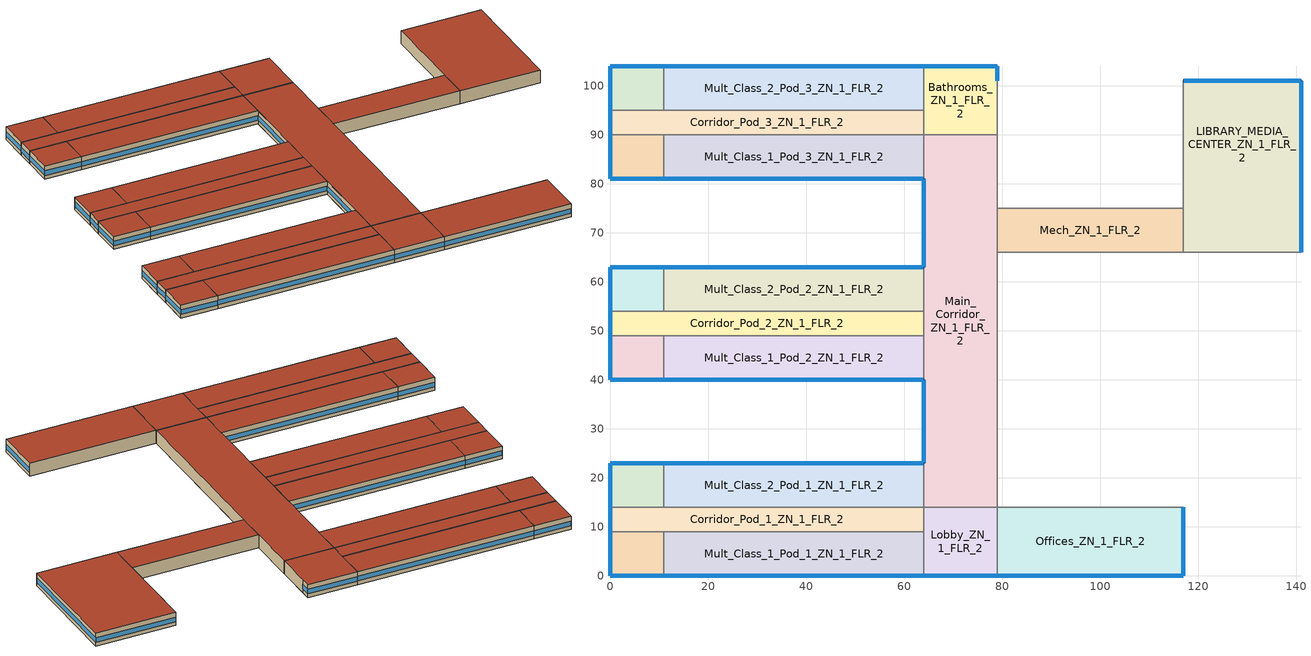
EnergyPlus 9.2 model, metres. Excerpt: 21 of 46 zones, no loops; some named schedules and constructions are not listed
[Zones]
Corner_Class_1_Pod_1_ZN_1_FLR_2
 floor to Corner_Class_1_Pod_1_ZN_1_FLR_1 (int-floor-en-std-replaceme-res-replaceme): 0,9 11,9 11,0 0,0 z4
 wall outside (ext-wall-en-std-replaceme-res-replaceme): 0,9 0,0 11,0 z4:8
 wall to Mult_Class_1_Pod_1_ZN_1_FLR_2 (int-wall-en-std-replaceme-res-replaceme): 11,0 11,9 z4:8
 wall to Corridor_Pod_1_ZN_1_FLR_2 (int-wall-en-std-replaceme-res-replaceme): 11,9 0,9 z4:8
 window (ext-window-en-std-replaceme): 0.05,0 10.95,0 z5.1:6.51; 0,8.95 0,0.05 z5.1:6.52
 roof outside (ext-roof-en-std-replaceme-res-replaceme): 0,0 11,0 11,9 0,9 z8
Mult_Class_1_Pod_1_ZN_1_FLR_2
 floor to Mult_Class_1_Pod_1_ZN_1_FLR_1 (int-floor-en-std-replaceme-res-replaceme): 11,9 64,9 64,0 11,0 z4
 wall outside (ext-wall-en-std-replaceme-res-replaceme): 11,0 64,0 z4:8
 wall to Lobby_ZN_1_FLR_2 (int-wall-en-std-replaceme-res-replaceme): 64,0 64,9 z4:8
 wall to Corridor_Pod_1_ZN_1_FLR_2 (int-wall-en-std-replaceme-res-replaceme): 64,9 11,9 z4:8
 window (ext-window-en-std-replaceme): 11.05,0 63.95,0 z5.1:6.5
 roof outside (ext-roof-en-std-replaceme-res-replaceme): 11,0 64,0 64,9 11,9 z8
Corridor_Pod_1_ZN_1_FLR_2
 floor to Corridor_Pod_1_ZN_1_FLR_1 (int-floor-en-std-replaceme-res-replaceme): 0,14 64,14 64,9 0,9 z4
 wall outside (ext-wall-en-std-replaceme-res-replaceme): 0,14 0,9 z4:8
 wall to Lobby_ZN_1_FLR_2 (int-wall-en-std-replaceme-res-replaceme): 64,9 64,14 z4:8
 wall to Mult_Class_2_Pod_1_ZN_1_FLR_2 (int-wall-en-std-replaceme-res-replaceme): 64,14 11,14 z4:8
 wall to Corner_Class_2_Pod_1_ZN_1_FLR_2 (int-wall-en-std-replaceme-res-replaceme): 11,14 0,14 z4:8
 window (ext-window-en-std-replaceme): 0,13.95 0,9.05 z5.1:6.53
 roof outside (ext-roof-en-std-replaceme-res-replaceme): 0,9 64,9 64,14 0,14 z8
Corner_Class_2_Pod_1_ZN_1_FLR_2
 floor to Corner_Class_2_Pod_1_ZN_1_FLR_1 (int-floor-en-std-replaceme-res-replaceme): 0,23 11,23 11,14 0,14 z4
 wall outside (ext-wall-en-std-replaceme-res-replaceme): 11,23 0,23 0,14 z4:8
 wall to Mult_Class_2_Pod_1_ZN_1_FLR_2 (int-wall-en-std-replaceme-res-replaceme): 11,14 11,23 z4:8
 window (ext-window-en-std-replaceme): 10.95,23 0.05,23 z5.1:6.51; 0,22.95 0,14.05 z5.1:6.52
 roof outside (ext-roof-en-std-replaceme-res-replaceme): 0,14 11,14 11,23 0,23 z8
Mult_Class_2_Pod_1_ZN_1_FLR_2
 floor to Mult_Class_2_Pod_1_ZN_1_FLR_1 (int-floor-en-std-replaceme-res-replaceme): 11,23 64,23 64,14 11,14 z4
 wall outside (ext-wall-en-std-replaceme-res-replaceme): 64,23 11,23 z4:8
 wall to Main_Corridor_ZN_1_FLR_2 (int-wall-en-std-replaceme-res-replaceme): 64,14 64,23 z4:8
 window (ext-window-en-std-replaceme): 63.95,23 11.05,23 z5.1:6.5
 roof outside (ext-roof-en-std-replaceme-res-replaceme): 11,14 64,14 64,23 11,23 z8
Corner_Class_1_Pod_2_ZN_1_FLR_2
 floor to Corner_Class_1_Pod_2_ZN_1_FLR_1 (int-floor-en-std-replaceme-res-replaceme): 0,49 11,49 11,40 0,40 z4
 wall outside (ext-wall-en-std-replaceme-res-replaceme): 0,49 0,40 11,40 z4:8
 wall to Mult_Class_1_Pod_2_ZN_1_FLR_2 (int-wall-en-std-replaceme-res-replaceme): 11,40 11,49 z4:8
 wall to Corridor_Pod_2_ZN_1_FLR_2 (int-wall-en-std-replaceme-res-replaceme): 11,49 0,49 z4:8
 window (ext-window-en-std-replaceme): 0.05,40 10.95,40 z5.1:6.51; 0,48.95 0,40.05 z5.1:6.52
 roof outside (ext-roof-en-std-replaceme-res-replaceme): 0,40 11,40 11,49 0,49 z8
Mult_Class_1_Pod_2_ZN_1_FLR_2
 floor to Mult_Class_1_Pod_2_ZN_1_FLR_1 (int-floor-en-std-replaceme-res-replaceme): 11,49 64,49 64,40 11,40 z4
 wall outside (ext-wall-en-std-replaceme-res-replaceme): 11,40 64,40 z4:8
 wall to Main_Corridor_ZN_1_FLR_2 (int-wall-en-std-replaceme-res-replaceme): 64,40 64,49 z4:8
 wall to Corridor_Pod_2_ZN_1_FLR_2 (int-wall-en-std-replaceme-res-replaceme): 64,49 11,49 z4:8
 window (ext-window-en-std-replaceme): 11.05,40 63.95,40 z5.1:6.5
 roof outside (ext-roof-en-std-replaceme-res-replaceme): 11,40 64,40 64,49 11,49 z8
Corridor_Pod_2_ZN_1_FLR_2
 floor to Corridor_Pod_2_ZN_1_FLR_1 (int-floor-en-std-replaceme-res-replaceme): 0,54 64,54 64,49 0,49 z4
 wall outside (ext-wall-en-std-replaceme-res-replaceme): 0,54 0,49 z4:8
 wall to Main_Corridor_ZN_1_FLR_2 (int-wall-en-std-replaceme-res-replaceme): 64,49 64,54 z4:8
 wall to Mult_Class_2_Pod_2_ZN_1_FLR_2 (int-wall-en-std-replaceme-res-replaceme): 64,54 11,54 z4:8
 wall to Corner_Class_2_Pod_2_ZN_1_FLR_2 (int-wall-en-std-replaceme-res-replaceme): 11,54 0,54 z4:8
 window (ext-window-en-std-replaceme): 0,53.95 0,49.05 z5.1:6.53
 roof outside (ext-roof-en-std-replaceme-res-replaceme): 0,49 64,49 64,54 0,54 z8
Corner_Class_2_Pod_2_ZN_1_FLR_2
 floor to Corner_Class_2_Pod_2_ZN_1_FLR_1 (int-floor-en-std-replaceme-res-replaceme): 0,63 11,63 11,54 0,54 z4
 wall outside (ext-wall-en-std-replaceme-res-replaceme): 11,63 0,63 0,54 z4:8
 wall to Mult_Class_2_Pod_2_ZN_1_FLR_2 (int-wall-en-std-replaceme-res-replaceme): 11,54 11,63 z4:8
 window (ext-window-en-std-replaceme): 10.95,63 0.05,63 z5.1:6.51; 0,62.95 0,54.05 z5.1:6.52
 roof outside (ext-roof-en-std-replaceme-res-replaceme): 0,54 11,54 11,63 0,63 z8
Mult_Class_2_Pod_2_ZN_1_FLR_2
 floor to Mult_Class_2_Pod_2_ZN_1_FLR_1 (int-floor-en-std-replaceme-res-replaceme): 11,63 64,63 64,54 11,54 z4
 wall outside (ext-wall-en-std-replaceme-res-replaceme): 64,63 11,63 z4:8
 wall to Main_Corridor_ZN_1_FLR_2 (int-wall-en-std-replaceme-res-replaceme): 64,54 64,63 z4:8
 window (ext-window-en-std-replaceme): 63.95,63 11.05,63 z5.1:6.5
 roof outside (ext-roof-en-std-replaceme-res-replaceme): 11,54 64,54 64,63 11,63 z8
Corner_Class_1_Pod_3_ZN_1_FLR_2
 floor to Corner_Class_1_Pod_3_ZN_1_FLR_1 (int-floor-en-std-replaceme-res-replaceme): 0,90 11,90 11,81 0,81 z4
 wall outside (ext-wall-en-std-replaceme-res-replaceme): 0,90 0,81 11,81 z4:8
 wall to Mult_Class_1_Pod_3_ZN_1_FLR_2 (int-wall-en-std-replaceme-res-replaceme): 11,81 11,90 z4:8
 wall to Corridor_Pod_3_ZN_1_FLR_2 (int-wall-en-std-replaceme-res-replaceme): 11,90 0,90 z4:8
 window (ext-window-en-std-replaceme): 0.05,81 10.95,81 z5.1:6.51; 0,89.95 0,81.05 z5.1:6.52
 roof outside (ext-roof-en-std-replaceme-res-replaceme): 0,81 11,81 11,90 0,90 z8
Mult_Class_1_Pod_3_ZN_1_FLR_2
 floor to Mult_Class_1_Pod_3_ZN_1_FLR_1 (int-floor-en-std-replaceme-res-replaceme): 11,90 64,90 64,81 11,81 z4
 wall outside (ext-wall-en-std-replaceme-res-replaceme): 11,81 64,81 z4:8
 wall to Main_Corridor_ZN_1_FLR_2 (int-wall-en-std-replaceme-res-replaceme): 64,81 64,90 z4:8
 wall to Corridor_Pod_3_ZN_1_FLR_2 (int-wall-en-std-replaceme-res-replaceme): 64,90 11,90 z4:8
 window (ext-window-en-std-replaceme): 11.05,81 63.95,81 z5.1:6.5
 roof outside (ext-roof-en-std-replaceme-res-replaceme): 11,81 64,81 64,90 11,90 z8
Corridor_Pod_3_ZN_1_FLR_2
 floor to Corridor_Pod_3_ZN_1_FLR_1 (int-floor-en-std-replaceme-res-replaceme): 0,95 64,95 64,90 0,90 z4
 wall outside (ext-wall-en-std-replaceme-res-replaceme): 0,95 0,90 z4:8
 wall to Bathrooms_ZN_1_FLR_2 (int-wall-en-std-replaceme-res-replaceme): 64,90 64,95 z4:8
 wall to Mult_Class_2_Pod_3_ZN_1_FLR_2 (int-wall-en-std-replaceme-res-replaceme): 64,95 11,95 z4:8
 wall to Corner_Class_2_Pod_3_ZN_1_FLR_2 (int-wall-en-std-replaceme-res-replaceme): 11,95 0,95 z4:8
 window (ext-window-en-std-replaceme): 0,94.95 0,90.05 z5.1:6.53
 roof outside (ext-roof-en-std-replaceme-res-replaceme): 0,90 64,90 64,95 0,95 z8
Corner_Class_2_Pod_3_ZN_1_FLR_2
 floor to Corner_Class_2_Pod_3_ZN_1_FLR_1 (int-floor-en-std-replaceme-res-replaceme): 0,104 11,104 11,95 0,95 z4
 wall outside (ext-wall-en-std-replaceme-res-replaceme): 11,104 0,104 0,95 z4:8
 wall to Mult_Class_2_Pod_3_ZN_1_FLR_2 (int-wall-en-std-replaceme-res-replaceme): 11,95 11,104 z4:8
 window (ext-window-en-std-replaceme): 10.95,104 0.05,104 z5.1:6.51; 0,103.95 0,95.05 z5.1:6.52
 roof outside (ext-roof-en-std-replaceme-res-replaceme): 0,95 11,95 11,104 0,104 z8
Mult_Class_2_Pod_3_ZN_1_FLR_2
 floor to Mult_Class_2_Pod_3_ZN_1_FLR_1 (int-floor-en-std-replaceme-res-replaceme): 11,104 64,104 64,95 11,95 z4
 wall outside (ext-wall-en-std-replaceme-res-replaceme): 64,104 11,104 z4:8
 wall to Bathrooms_ZN_1_FLR_2 (int-wall-en-std-replaceme-res-replaceme): 64,95 64,104 z4:8
 window (ext-window-en-std-replaceme): 63.95,104 11.05,104 z5.1:6.5
 roof outside (ext-roof-en-std-replaceme-res-replaceme): 11,95 64,95 64,104 11,104 z8
Main_Corridor_ZN_1_FLR_2
 floor to Main_Corridor_ZN_1_FLR_1 (int-floor-en-std-replaceme-res-replaceme): 64,90 79,90 79,14 64,14 z4
 wall outside (ext-wall-en-std-replaceme-res-replaceme): 64,81 64,63 / 64,40 64,23 z4:8
 wall to Lobby_ZN_1_FLR_2 (int-wall-en-std-replaceme-res-replaceme): 64,14 79,14 z4:8
 wall to Gym_ZN_1_FLR_1 (int-wall-en-std-replaceme-res-replaceme): 79,14 79,66 z4:8
 wall to Mech_ZN_1_FLR_2 (int-wall-en-std-replaceme-res-replaceme): 79,66 79,75 z4:8
 wall to Auditorium_ZN_1_FLR_1 (ext-wall-en-std-replaceme-res-replaceme): 79,75 79,90 z4:8
 wall to Bathrooms_ZN_1_FLR_2 (int-wall-en-std-replaceme-res-replaceme): 79,90 64,90 z4:8
 window (ext-window-en-std-replaceme): 64,80.95 64,63.05 / 64,39.95 64,23.05 z5.1:6.51
 roof outside (ext-roof-en-std-replaceme-res-replaceme): 64,14 79,14 79,90 64,90 z8
Lobby_ZN_1_FLR_2
 floor to Lobby_ZN_1_FLR_1 (int-floor-en-std-replaceme-res-replaceme): 64,14 79,14 79,0 64,0 z4
 wall outside (ext-wall-en-std-replaceme-res-replaceme): 64,0 79,0 z4:8
 wall to Offices_ZN_1_FLR_2 (int-wall-en-std-replaceme-res-replaceme): 79,0 79,14 z4:8
 window (ext-window-en-std-replaceme): 64.05,0 78.95,0 z5.1:6.51
 roof outside (ext-roof-en-std-replaceme-res-replaceme): 64,0 79,0 79,14 64,14 z8
Bathrooms_ZN_1_FLR_2
 floor to Bathrooms_ZN_1_FLR_1 (int-floor-en-std-replaceme-res-replaceme): 64,104 79,104 79,90 64,90 z4
 wall outside (ext-wall-en-std-replaceme-res-replaceme): 79,101 79,104 64,104 z4:8
 wall to Auditorium_ZN_1_FLR_1 (ext-wall-en-std-replaceme-res-replaceme): 79,90 79,101 z4:8
 window (ext-window-en-std-replaceme): 79,101.05 79,103.95 z5.1:6.55; 78.95,104 64.05,104 z5.1:6.51
 roof outside (ext-roof-en-std-replaceme-res-replaceme): 64,90 79,90 79,104 64,104 z8
Offices_ZN_1_FLR_2
 floor to Offices_ZN_1_FLR_1 (int-floor-en-std-replaceme-res-replaceme): 79,14 117,14 117,0 79,0 z4
 wall outside (ext-wall-en-std-replaceme-res-replaceme): 79,0 117,0 117,14 z4:8
 wall to Gym_ZN_1_FLR_1 (int-wall-en-std-replaceme-res-replaceme): 117,14 79,14 z4:8
 window (ext-window-en-std-replaceme): 79.05,0 116.95,0 z5.1:6.5; 117,0.05 117,13.95 z5.1:6.51
 roof outside (ext-roof-en-std-replaceme-res-replaceme): 79,0 117,0 117,14 79,14 z8
LIBRARY_MEDIA_CENTER_ZN_1_FLR_2
 floor to Kitchen_ZN_1_FLR_1 (int-floor-en-std-replaceme-res-replaceme): 117,75 141,75 141,66 117,66 z4
 floor to Cafeteria_ZN_1_FLR_1 (int-floor-en-std-replaceme-res-replaceme): 117,101 141,101 141,75 117,75 z4
 wall outside (ext-wall-en-std-replaceme-res-replaceme): 141,66 141,101 117,101 z4:8
 wall to Aux_Gym_ZN_1_FLR_1 (int-wall-en-std-replaceme-res-replaceme): 117,66 141,66 z4:8
 wall to Mech_ZN_1_FLR_2 (int-wall-en-std-replaceme-res-replaceme): 117,75 117,66 z4:8
 wall to Auditorium_ZN_1_FLR_1 (int-wall-en-std-replaceme-res-replaceme): 117,101 117,75 z4:8
 window (ext-window-en-std-replaceme): 141,66.05 141,100.95 z5.1:6.5; 140.95,101 117.05,101 z5.1:6.51
 roof outside (ext-roof-en-std-replaceme-res-replaceme): 117,66 141,66 141,101 117,101 z8
Mech_ZN_1_FLR_2
 floor to Mech_ZN_1_FLR_1 (int-floor-en-std-replaceme-res-replaceme): 79,75 117,75 117,66 79,66 z4
 wall to Gym_ZN_1_FLR_1 (int-wall-en-std-replaceme-res-replaceme): 79,66 117,66 z4:8
 wall to Auditorium_ZN_1_FLR_1 (int-wall-en-std-replaceme-res-replaceme): 117,75 79,75 z4:8
 roof outside (ext-roof-en-std-replaceme-res-replaceme): 79,66 117,66 117,75 79,75 z8
[Building]
SchoolSecondary-en-standard-RES0: North Axis=0; Terrain=City; Loads Convergence Tolerance Value=0.04; Temperature Convergence Tolerance Value=0.2; Solar Distribution=FullInteriorAndExterior; Maximum Number of Warmup Days=25; Minimum Number of Warmup Days=6
[Site:Location]
New.York-John.F.Kennedy.Intl.AP_NY_USA WMO=744860: Latitude=40.66; Longitude=-73.8; Time Zone=-5; Elevation=7
[SizingPeriod:DesignDay] Day of Month=21; DryBulb Temperature Range Modifier Type=DefaultMultipliers; Humidity Condition Type=Wetbulb; Barometric Pressure=101241; Rain Indicator=No; Snow Indicator=No; Daylight Saving Time Indicator=No
Name | Month | Day Type | Maximum DryBulb Temperature | Daily DryBulb Temperature Range | Wetbulb or DewPoint at Maximum DryBulb | Wind Speed | Wind Direction | Solar Model Indicator | Sky Clearness | ASHRAE Clear Sky Optical Depth for Beam Irradiance taub | ASHRAE Clear Sky Optical Depth for Diffuse Irradiance taud
New.York-John.F.Kennedy.Intl.AP_NY_USA Ann Htg 99.6% Condns DB | 1 | WinterDesignDay | -10.7 | 0 | -10.7 | 7.5 | 320 | ASHRAEClearSky | 0
New.York-John.F.Kennedy.Intl.AP_NY_USA Ann Clg .4% Condns DB=>MWB | 7 | SummerDesignDay | 32.1 | 7.4 | 23.1 | 5.6 | 230 | ASHRAETau |  | 0.541 | 1.8
[Site:GroundTemperature:FCfactorMethod]
January Ground Temperature=14; February Ground Temperature=7.3; March Ground Temperature=3.3; April Ground Temperature=1.2; May Ground Temperature=-0.2; June Ground Temperature=5.6; July Ground Temperature=10.9; August Ground Temperature=16.1; September Ground Temperature=21.7; October Ground Temperature=25; November Ground Temperature=24.8; December Ground Temperature=19.9
[Site:WaterMainsTemperature]
Calculation Method=CORRELATION; Annual Average Outdoor Air Temperature=12.4667; Maximum Difference In Monthly Average Outdoor Air Temperatures=25.2
[Material]
Std Wood 6inch-en-efficient: Roughness=MediumSmooth; Thickness=0.15; Conductivity=0.12; Density=540; Specific Heat=1210; Thermal Absorptance=0.9; Solar Absorptance=0.7; Visible Absorptance=0.7
[Construction]
InteriorFurnishings: Std Wood 6inch-en-efficient
[Zone] Type=1; Multiplier=1; Ceiling Height=4; Floor Area=autocalculate; Part of Total Floor Area=Yes
Name | Volume
Corner_Class_1_Pod_1_ZN_1_FLR_2; Corner_Class_2_Pod_1_ZN_1_FLR_2; Corner_Class_1_Pod_2_ZN_1_FLR_2; Corner_Class_2_Pod_2_ZN_1_FLR_2; Corner_Class_1_Pod_3_ZN_1_FLR_2; Corner_Class_2_Pod_3_ZN_1_FLR_2 | 396
Mult_Class_1_Pod_1_ZN_1_FLR_2; Mult_Class_2_Pod_1_ZN_1_FLR_2; Mult_Class_1_Pod_2_ZN_1_FLR_2; Mult_Class_2_Pod_2_ZN_1_FLR_2; Mult_Class_1_Pod_3_ZN_1_FLR_2; Mult_Class_2_Pod_3_ZN_1_FLR_2 | 1908
Corridor_Pod_1_ZN_1_FLR_2; Corridor_Pod_2_ZN_1_FLR_2; Corridor_Pod_3_ZN_1_FLR_2 | 1280
Main_Corridor_ZN_1_FLR_2 | 4560
Lobby_ZN_1_FLR_2; Bathrooms_ZN_1_FLR_2 | 840
Offices_ZN_1_FLR_2 | 2128
LIBRARY_MEDIA_CENTER_ZN_1_FLR_2 | 3360
Mech_ZN_1_FLR_2 | 1368
[InternalMass] Construction=InteriorFurnishings
Name | Zone or ZoneList | Surface Area
Corner_Class_1_Pod_1_ZN_1_FLR_2_InternalMass_1 | Corner_Class_1_Pod_1_ZN_1_FLR_2 | 198
Mult_Class_1_Pod_1_ZN_1_FLR_2_InternalMass_1 | Mult_Class_1_Pod_1_ZN_1_FLR_2 | 954
Corridor_Pod_1_ZN_1_FLR_2_InternalMass_1 | Corridor_Pod_1_ZN_1_FLR_2 | 640
Corner_Class_2_Pod_1_ZN_1_FLR_2_InternalMass_1 | Corner_Class_2_Pod_1_ZN_1_FLR_2 | 198
Mult_Class_2_Pod_1_ZN_1_FLR_2_InternalMass_1 | Mult_Class_2_Pod_1_ZN_1_FLR_2 | 954
Corner_Class_1_Pod_2_ZN_1_FLR_2_InternalMass_1 | Corner_Class_1_Pod_2_ZN_1_FLR_2 | 198
Mult_Class_1_Pod_2_ZN_1_FLR_2_InternalMass_1 | Mult_Class_1_Pod_2_ZN_1_FLR_2 | 954
Corridor_Pod_2_ZN_1_FLR_2_InternalMass_1 | Corridor_Pod_2_ZN_1_FLR_2 | 640
Corner_Class_2_Pod_2_ZN_1_FLR_2_InternalMass_1 | Corner_Class_2_Pod_2_ZN_1_FLR_2 | 198
Mult_Class_2_Pod_2_ZN_1_FLR_2_InternalMass_1 | Mult_Class_2_Pod_2_ZN_1_FLR_2 | 954
Corner_Class_1_Pod_3_ZN_1_FLR_2_InternalMass_1 | Corner_Class_1_Pod_3_ZN_1_FLR_2 | 198
Mult_Class_1_Pod_3_ZN_1_FLR_2_InternalMass_1 | Mult_Class_1_Pod_3_ZN_1_FLR_2 | 954
Corridor_Pod_3_ZN_1_FLR_2_InternalMass_1 | Corridor_Pod_3_ZN_1_FLR_2 | 640
Corner_Class_2_Pod_3_ZN_1_FLR_2_InternalMass_1 | Corner_Class_2_Pod_3_ZN_1_FLR_2 | 198
Mult_Class_2_Pod_3_ZN_1_FLR_2_InternalMass_1 | Mult_Class_2_Pod_3_ZN_1_FLR_2 | 954
Main_Corridor_ZN_1_FLR_2_InternalMass_1 | Main_Corridor_ZN_1_FLR_2 | 2280
Lobby_ZN_1_FLR_2_InternalMass_1 | Lobby_ZN_1_FLR_2 | 420
Bathrooms_ZN_1_FLR_2_InternalMass_1 | Bathrooms_ZN_1_FLR_2 | 420
Offices_ZN_1_FLR_2_InternalMass_1 | Offices_ZN_1_FLR_2 | 1064
LIBRARY_MEDIA_CENTER_ZN_1_FLR_2_InternalMass_1 | LIBRARY_MEDIA_CENTER_ZN_1_FLR_2 | 1680
Mech_ZN_1_FLR_2_InternalMass_1 | Mech_ZN_1_FLR_2 | 684
[People] Fraction Radiant=0.3; Sensible Heat Fraction=AUTOCALCULATE; Activity Level Schedule=ACTIVITY_SCH; Enable ASHRAE 55 Comfort Warnings=No; Mean Radiant Temperature Calculation Type=ZoneAveraged; Work Efficiency Schedule=WORK_EFF_SCH; Clothing Insulation Calculation Method=ClothingInsulationSchedule; Clothing Insulation Schedule=CLOTHING_SCH; Air Velocity Schedule=AIR_VELO_SCH; Thermal Comfort Model 1 Type=FANGER
Name | Zone or ZoneList | Number of People Schedule | Number of People Calculation Method | Zone Floor Area per Person
Corner_Class_1_Pod_1_ZN_1_FLR_2 | Corner_Class_1_Pod_1_ZN_1_FLR_2 | BLDG_OCC_SCH | Area/Person | 2.654
Mult_Class_1_Pod_1_ZN_1_FLR_2 | Mult_Class_1_Pod_1_ZN_1_FLR_2 | BLDG_OCC_SCH | Area/Person | 2.654
Corridor_Pod_1_ZN_1_FLR_2 | Corridor_Pod_1_ZN_1_FLR_2 | BLDG_OCC_SCH | People
Corner_Class_2_Pod_1_ZN_1_FLR_2 | Corner_Class_2_Pod_1_ZN_1_FLR_2 | BLDG_OCC_SCH | Area/Person | 2.654
Mult_Class_2_Pod_1_ZN_1_FLR_2 | Mult_Class_2_Pod_1_ZN_1_FLR_2 | BLDG_OCC_SCH | Area/Person | 2.654
Corner_Class_1_Pod_2_ZN_1_FLR_2 | Corner_Class_1_Pod_2_ZN_1_FLR_2 | BLDG_OCC_SCH | Area/Person | 2.654
Mult_Class_1_Pod_2_ZN_1_FLR_2 | Mult_Class_1_Pod_2_ZN_1_FLR_2 | BLDG_OCC_SCH | Area/Person | 2.654
Corridor_Pod_2_ZN_1_FLR_2 | Corridor_Pod_2_ZN_1_FLR_2 | BLDG_OCC_SCH | People
Corner_Class_2_Pod_2_ZN_1_FLR_2 | Corner_Class_2_Pod_2_ZN_1_FLR_2 | BLDG_OCC_SCH | Area/Person | 2.654
Mult_Class_2_Pod_2_ZN_1_FLR_2 | Mult_Class_2_Pod_2_ZN_1_FLR_2 | BLDG_OCC_SCH | Area/Person | 2.654
Corner_Class_1_Pod_3_ZN_1_FLR_2 | Corner_Class_1_Pod_3_ZN_1_FLR_2 | BLDG_OCC_SCH | Area/Person | 2.654
Mult_Class_1_Pod_3_ZN_1_FLR_2 | Mult_Class_1_Pod_3_ZN_1_FLR_2 | BLDG_OCC_SCH_Extend | Area/Person | 2.654
Corridor_Pod_3_ZN_1_FLR_2 | Corridor_Pod_3_ZN_1_FLR_2 | BLDG_OCC_SCH | People
Corner_Class_2_Pod_3_ZN_1_FLR_2 | Corner_Class_2_Pod_3_ZN_1_FLR_2 | BLDG_OCC_SCH | Area/Person | 2.654
Mult_Class_2_Pod_3_ZN_1_FLR_2 | Mult_Class_2_Pod_3_ZN_1_FLR_2 | BLDG_OCC_SCH_Extend | Area/Person | 2.654
Bathrooms_ZN_1_FLR_2 | Bathrooms_ZN_1_FLR_2 | BLDG_OCC_SCH | People
Offices_ZN_1_FLR_2 | Offices_ZN_1_FLR_2 | BLDG_OCC_SCH_Offices_w_SB | Area/Person | 18.579
LIBRARY_MEDIA_CENTER_ZN_1_FLR_2 | LIBRARY_MEDIA_CENTER_ZN_1_FLR_2 | BLDG_OCC_SCH | Area/Person | 9.289
Mech_ZN_1_FLR_2 | Mech_ZN_1_FLR_2 | BLDG_OCC_SCH | People
[Lights] Design Level Calculation Method=Watts/Area; Return Air Fraction=0; Fraction Radiant=0.37; Fraction Visible=0.2; Fraction Replaceable=1; EndUse Subcategory=LightsWired; Return Air Fraction Calculated from Plenum Temperature=No
Name | Zone or ZoneList | Schedule | Watts per Zone Floor Area
Corner_Class_1_Pod_1_ZN_1_FLR_2_Lights | Corner_Class_1_Pod_1_ZN_1_FLR_2 | BLDG_LIGHT_CLASSROOM_SCH | 7.64238
Mult_Class_1_Pod_1_ZN_1_FLR_2_Lights | Mult_Class_1_Pod_1_ZN_1_FLR_2 | BLDG_LIGHT_CLASSROOM_SCH | 7.64238
Corridor_Pod_1_ZN_1_FLR_2_Lights | Corridor_Pod_1_ZN_1_FLR_2 | BLDG_LIGHT_CORRIDOR_SCH | 4.4132
Corner_Class_2_Pod_1_ZN_1_FLR_2_Lights | Corner_Class_2_Pod_1_ZN_1_FLR_2 | BLDG_LIGHT_CLASSROOM_SCH | 7.64238
Mult_Class_2_Pod_1_ZN_1_FLR_2_Lights | Mult_Class_2_Pod_1_ZN_1_FLR_2 | BLDG_LIGHT_CLASSROOM_SCH | 7.64238
Corner_Class_1_Pod_2_ZN_1_FLR_2_Lights | Corner_Class_1_Pod_2_ZN_1_FLR_2 | BLDG_LIGHT_CLASSROOM_SCH | 7.64238
Mult_Class_1_Pod_2_ZN_1_FLR_2_Lights | Mult_Class_1_Pod_2_ZN_1_FLR_2 | BLDG_LIGHT_CLASSROOM_SCH | 7.64238
Corridor_Pod_2_ZN_1_FLR_2_Lights | Corridor_Pod_2_ZN_1_FLR_2 | BLDG_LIGHT_CORRIDOR_SCH | 4.4132
Corner_Class_2_Pod_2_ZN_1_FLR_2_Lights | Corner_Class_2_Pod_2_ZN_1_FLR_2 | BLDG_LIGHT_CLASSROOM_SCH | 7.64238
Mult_Class_2_Pod_2_ZN_1_FLR_2_Lights | Mult_Class_2_Pod_2_ZN_1_FLR_2 | BLDG_LIGHT_CLASSROOM_SCH | 7.64238
Corner_Class_1_Pod_3_ZN_1_FLR_2_Lights | Corner_Class_1_Pod_3_ZN_1_FLR_2 | BLDG_LIGHT_CLASSROOM_SCH | 7.64238
Mult_Class_1_Pod_3_ZN_1_FLR_2_Lights | Mult_Class_1_Pod_3_ZN_1_FLR_2 | BLDG_LIGHT_CLASSROOM_SCH | 7.64238
Corridor_Pod_3_ZN_1_FLR_2_Lights | Corridor_Pod_3_ZN_1_FLR_2 | BLDG_LIGHT_CORRIDOR_SCH | 4.4132
Corner_Class_2_Pod_3_ZN_1_FLR_2_Lights | Corner_Class_2_Pod_3_ZN_1_FLR_2 | BLDG_LIGHT_CLASSROOM_SCH | 7.64238
Mult_Class_2_Pod_3_ZN_1_FLR_2_Lights | Mult_Class_2_Pod_3_ZN_1_FLR_2 | BLDG_LIGHT_CLASSROOM_SCH | 7.64238
Main_Corridor_ZN_1_FLR_2_Lights | Main_Corridor_ZN_1_FLR_2 | BLDG_LIGHT_CORRIDOR_SCH | 4.4132
Lobby_ZN_1_FLR_2_Lights | Lobby_ZN_1_FLR_2 | BLDG_LIGHT_LOBBYFLR1_SCH | 9.04168
Bathrooms_ZN_1_FLR_2_Lights | Bathrooms_ZN_1_FLR_2 | BLDG_LIGHT_BATH_SCH | 6.78126
Offices_ZN_1_FLR_2_Lights | Offices_ZN_1_FLR_2 | BLDG_LIGHT_OFFICE_SCH | 7.96529
LIBRARY_MEDIA_CENTER_ZN_1_FLR_2_Lights | LIBRARY_MEDIA_CENTER_ZN_1_FLR_2 | BLDG_LIGHT_LIBRARY_SCH | 8.93405
Mech_ZN_1_FLR_2_Lights | Mech_ZN_1_FLR_2 | BLDG_LIGHT_MECHANIC_SCH | 10.2257
[ElectricEquipment] Schedule=BLDG_EQUIP_SCH; Design Level Calculation Method=EquipmentLevel; Fraction Latent=0; Fraction Radiant=0.5; Fraction Lost=0; EndUse Subcategory=MiscPlug
Name | Zone or ZoneList | Design Level
Corner_Class_1_Pod_1_ZN_1_FLR_2_PlugMisc_Equip | Corner_Class_1_Pod_1_ZN_1_FLR_2 | 990
Mult_Class_1_Pod_1_ZN_1_FLR_2_PlugMisc_Equip | Mult_Class_1_Pod_1_ZN_1_FLR_2 | 4770
Corridor_Pod_1_ZN_1_FLR_2_PlugMisc_Equip | Corridor_Pod_1_ZN_1_FLR_2 | 1280
Corner_Class_2_Pod_1_ZN_1_FLR_2_PlugMisc_Equip | Corner_Class_2_Pod_1_ZN_1_FLR_2 | 990
Mult_Class_2_Pod_1_ZN_1_FLR_2_PlugMisc_Equip | Mult_Class_2_Pod_1_ZN_1_FLR_2 | 4770
Corner_Class_1_Pod_2_ZN_1_FLR_2_PlugMisc_Equip | Corner_Class_1_Pod_2_ZN_1_FLR_2 | 990
Mult_Class_1_Pod_2_ZN_1_FLR_2_PlugMisc_Equip | Mult_Class_1_Pod_2_ZN_1_FLR_2 | 4770
Corridor_Pod_2_ZN_1_FLR_2_PlugMisc_Equip | Corridor_Pod_2_ZN_1_FLR_2 | 1280
Corner_Class_2_Pod_2_ZN_1_FLR_2_PlugMisc_Equip | Corner_Class_2_Pod_2_ZN_1_FLR_2 | 990
Mult_Class_2_Pod_2_ZN_1_FLR_2_PlugMisc_Equip | Mult_Class_2_Pod_2_ZN_1_FLR_2 | 4770
Corner_Class_1_Pod_3_ZN_1_FLR_2_PlugMisc_Equip | Corner_Class_1_Pod_3_ZN_1_FLR_2 | 990
Mult_Class_1_Pod_3_ZN_1_FLR_2_PlugMisc_Equip | Mult_Class_1_Pod_3_ZN_1_FLR_2 | 9540
Corridor_Pod_3_ZN_1_FLR_2_PlugMisc_Equip | Corridor_Pod_3_ZN_1_FLR_2 | 1280
Corner_Class_2_Pod_3_ZN_1_FLR_2_PlugMisc_Equip | Corner_Class_2_Pod_3_ZN_1_FLR_2 | 990
Mult_Class_2_Pod_3_ZN_1_FLR_2_PlugMisc_Equip | Mult_Class_2_Pod_3_ZN_1_FLR_2 | 9540
Main_Corridor_ZN_1_FLR_2_PlugMisc_Equip | Main_Corridor_ZN_1_FLR_2 | 4560
Lobby_ZN_1_FLR_2_PlugMisc_Equip | Lobby_ZN_1_FLR_2 | 840
Bathrooms_ZN_1_FLR_2_PlugMisc_Equip | Bathrooms_ZN_1_FLR_2 | 840
Offices_ZN_1_FLR_2_PlugMisc_Equip | Offices_ZN_1_FLR_2 | 5745.6
LIBRARY_MEDIA_CENTER_ZN_1_FLR_2_PlugMisc_Equip | LIBRARY_MEDIA_CENTER_ZN_1_FLR_2 | 8400
Mech_ZN_1_FLR_2_PlugMisc_Equip | Mech_ZN_1_FLR_2 | 1368
[Daylighting:Controls] Daylighting Method=SplitFlux; Lighting Control Type=Continuousoff; Minimum Input Power Fraction for Continuous or ContinuousOff Dimming Control=0.2; Minimum Light Output Fraction for Continuous or ContinuousOff Dimming Control=0.2; Number of Stepped Control Steps=3; Probability Lighting will be Reset When Needed in Manual Stepped Control=1; Maximum Allowable Discomfort Glare Index=22
Name | Zone | Glare Calculation Daylighting Reference Point | Glare Calculation Azimuth Angle of View Direction Clockwise from Zone yAxis | Daylighting Reference Point 1 | Fraction of Zone Controlled by Reference Point 1 | Illuminance Setpoint at Reference Point 1 | Daylighting Reference Point 2 | Fraction of Zone Controlled by Reference Point 2 | Illuminance Setpoint at Reference Point 2
Corner_Class_1_Pod_1_ZN_1_FLR_2_DaylCtrl | Corner_Class_1_Pod_1_ZN_1_FLR_2 | Corner_Class_1_Pod_1_ZN_1_FLR_2_DaylRefPt1 | 180 | Corner_Class_1_Pod_1_ZN_1_FLR_2_DaylRefPt1 | 0.56 | 377 | Corner_Class_1_Pod_1_ZN_1_FLR_2_DaylRefPt2 | 0.2 | 377
Mult_Class_1_Pod_1_ZN_1_FLR_2_DaylCtrl | Mult_Class_1_Pod_1_ZN_1_FLR_2 | Mult_Class_1_Pod_1_ZN_1_FLR_2_DaylRefPt1 | 180 | Mult_Class_1_Pod_1_ZN_1_FLR_2_DaylRefPt1 | 0.28 | 377 | Mult_Class_1_Pod_1_ZN_1_FLR_2_DaylRefPt2 | 0.28 | 377
Corner_Class_2_Pod_1_ZN_1_FLR_2_DaylCtrl | Corner_Class_2_Pod_1_ZN_1_FLR_2 | Corner_Class_2_Pod_1_ZN_1_FLR_2_DaylRefPt1 | 270 | Corner_Class_2_Pod_1_ZN_1_FLR_2_DaylRefPt1 | 0.56 | 377 | Corner_Class_2_Pod_1_ZN_1_FLR_2_DaylRefPt2 | 0.2 | 377
Mult_Class_2_Pod_1_ZN_1_FLR_2_DaylCtrl | Mult_Class_2_Pod_1_ZN_1_FLR_2 | Mult_Class_2_Pod_1_ZN_1_FLR_2_DaylRefPt1 | 0 | Mult_Class_2_Pod_1_ZN_1_FLR_2_DaylRefPt1 | 0.28 | 377 | Mult_Class_2_Pod_1_ZN_1_FLR_2_DaylRefPt2 | 0.28 | 377
Corner_Class_1_Pod_2_ZN_1_FLR_2_DaylCtrl | Corner_Class_1_Pod_2_ZN_1_FLR_2 | Corner_Class_1_Pod_2_ZN_1_FLR_2_DaylRefPt1 | 180 | Corner_Class_1_Pod_2_ZN_1_FLR_2_DaylRefPt1 | 0.56 | 377 | Corner_Class_1_Pod_2_ZN_1_FLR_2_DaylRefPt2 | 0.2 | 377
Mult_Class_1_Pod_2_ZN_1_FLR_2_DaylCtrl | Mult_Class_1_Pod_2_ZN_1_FLR_2 | Mult_Class_1_Pod_2_ZN_1_FLR_2_DaylRefPt1 | 180 | Mult_Class_1_Pod_2_ZN_1_FLR_2_DaylRefPt1 | 0.28 | 377 | Mult_Class_1_Pod_2_ZN_1_FLR_2_DaylRefPt2 | 0.28 | 377
Corner_Class_2_Pod_2_ZN_1_FLR_2_DaylCtrl | Corner_Class_2_Pod_2_ZN_1_FLR_2 | Corner_Class_2_Pod_2_ZN_1_FLR_2_DaylRefPt1 | 270 | Corner_Class_2_Pod_2_ZN_1_FLR_2_DaylRefPt1 | 0.56 | 377 | Corner_Class_2_Pod_2_ZN_1_FLR_2_DaylRefPt2 | 0.2 | 377
Mult_Class_2_Pod_2_ZN_1_FLR_2_DaylCtrl | Mult_Class_2_Pod_2_ZN_1_FLR_2 | Mult_Class_2_Pod_2_ZN_1_FLR_2_DaylRefPt1 | 0 | Mult_Class_2_Pod_2_ZN_1_FLR_2_DaylRefPt1 | 0.28 | 377 | Mult_Class_2_Pod_2_ZN_1_FLR_2_DaylRefPt2 | 0.28 | 377
Corner_Class_1_Pod_3_ZN_1_FLR_2_DaylCtrl | Corner_Class_1_Pod_3_ZN_1_FLR_2 | Corner_Class_1_Pod_3_ZN_1_FLR_2_DaylRefPt1 | 180 | Corner_Class_1_Pod_3_ZN_1_FLR_2_DaylRefPt1 | 0.56 | 377 | Corner_Class_1_Pod_3_ZN_1_FLR_2_DaylRefPt2 | 0.2 | 377
Mult_Class_1_Pod_3_ZN_1_FLR_2_DaylCtrl | Mult_Class_1_Pod_3_ZN_1_FLR_2 | Mult_Class_1_Pod_3_ZN_1_FLR_2_DaylRefPt1 | 180 | Mult_Class_1_Pod_3_ZN_1_FLR_2_DaylRefPt1 | 0.28 | 377 | Mult_Class_1_Pod_3_ZN_1_FLR_2_DaylRefPt2 | 0.28 | 377
Corner_Class_2_Pod_3_ZN_1_FLR_2_DaylCtrl | Corner_Class_2_Pod_3_ZN_1_FLR_2 | Corner_Class_2_Pod_3_ZN_1_FLR_2_DaylRefPt1 | 270 | Corner_Class_2_Pod_3_ZN_1_FLR_2_DaylRefPt1 | 0.56 | 377 | Corner_Class_2_Pod_3_ZN_1_FLR_2_DaylRefPt2 | 0.2 | 377
Mult_Class_2_Pod_3_ZN_1_FLR_2_DaylCtrl | Mult_Class_2_Pod_3_ZN_1_FLR_2 | Mult_Class_2_Pod_3_ZN_1_FLR_2_DaylRefPt1 | 0 | Mult_Class_2_Pod_3_ZN_1_FLR_2_DaylRefPt1 | 0.28 | 377 | Mult_Class_2_Pod_3_ZN_1_FLR_2_DaylRefPt2 | 0.28 | 377
Lobby_ZN_1_FLR_2_DaylCtrl | Lobby_ZN_1_FLR_2 | Lobby_ZN_1_FLR_2_DaylRefPt1 | 180 | Lobby_ZN_1_FLR_2_DaylRefPt1 | 0.18 | 269 | Lobby_ZN_1_FLR_2_DaylRefPt2 | 0.18 | 269
Offices_ZN_1_FLR_2_DaylCtrl | Offices_ZN_1_FLR_2 | Offices_ZN_1_FLR_2_DaylRefPt1 | 180 | Offices_ZN_1_FLR_2_DaylRefPt1 | 0.36 | 323 | Offices_ZN_1_FLR_2_DaylRefPt2 | 0.08 | 323
LIBRARY_MEDIA_CENTER_ZN_1_FLR_2_DaylCtrl | LIBRARY_MEDIA_CENTER_ZN_1_FLR_2 | LIBRARY_MEDIA_CENTER_ZN_1_FLR_2_DaylRefPt1 | 0 | LIBRARY_MEDIA_CENTER_ZN_1_FLR_2_DaylRefPt1 | 0.21 | 538 | LIBRARY_MEDIA_CENTER_ZN_1_FLR_2_DaylRefPt2 | 0.11 | 538
[ZoneInfiltration:DesignFlowRate] Schedule=INFIL_SCH_PNNL; Design Flow Rate Calculation Method=Flow/ExteriorArea; Constant Term Coefficient=0; Temperature Term Coefficient=0; Velocity Term Coefficient=0.224; Velocity Squared Term Coefficient=0
Name | Zone or ZoneList | Flow per Exterior Surface Area
Corner_Class_1_Pod_1_ZN_1_FLR_2_Infiltration | Corner_Class_1_Pod_1_ZN_1_FLR_2 | 0.000254325
Mult_Class_1_Pod_1_ZN_1_FLR_2_Infiltration | Mult_Class_1_Pod_1_ZN_1_FLR_2 | 0.00017524
Corridor_Pod_1_ZN_1_FLR_2_Infiltration | Corridor_Pod_1_ZN_1_FLR_2 | 3.35686e-05
Corner_Class_2_Pod_1_ZN_1_FLR_2_Infiltration | Corner_Class_2_Pod_1_ZN_1_FLR_2 | 0.000254325
Mult_Class_2_Pod_1_ZN_1_FLR_2_Infiltration | Mult_Class_2_Pod_1_ZN_1_FLR_2 | 0.00017524
Corner_Class_1_Pod_2_ZN_1_FLR_2_Infiltration | Corner_Class_1_Pod_2_ZN_1_FLR_2 | 0.000254325
Mult_Class_1_Pod_2_ZN_1_FLR_2_Infiltration | Mult_Class_1_Pod_2_ZN_1_FLR_2 | 0.00017524
Corridor_Pod_2_ZN_1_FLR_2_Infiltration | Corridor_Pod_2_ZN_1_FLR_2 | 3.35686e-05
Corner_Class_2_Pod_2_ZN_1_FLR_2_Infiltration | Corner_Class_2_Pod_2_ZN_1_FLR_2 | 0.000254325
Mult_Class_2_Pod_2_ZN_1_FLR_2_Infiltration | Mult_Class_2_Pod_2_ZN_1_FLR_2 | 0.00017524
Corner_Class_1_Pod_3_ZN_1_FLR_2_Infiltration | Corner_Class_1_Pod_3_ZN_1_FLR_2 | 0.000254325
Mult_Class_1_Pod_3_ZN_1_FLR_2_Infiltration | Mult_Class_1_Pod_3_ZN_1_FLR_2 | 0.00017524
Corridor_Pod_3_ZN_1_FLR_2_Infiltration | Corridor_Pod_3_ZN_1_FLR_2 | 3.35686e-05
Corner_Class_2_Pod_3_ZN_1_FLR_2_Infiltration | Corner_Class_2_Pod_3_ZN_1_FLR_2 | 0.000254325
Mult_Class_2_Pod_3_ZN_1_FLR_2_Infiltration | Mult_Class_2_Pod_3_ZN_1_FLR_2 | 0.00017524
Main_Corridor_ZN_1_FLR_2_Infiltration | Main_Corridor_ZN_1_FLR_2 | 8.4775e-05
Lobby_ZN_1_FLR_2_Infiltration | Lobby_ZN_1_FLR_2 | 0.000126309
Bathrooms_ZN_1_FLR_2_Infiltration | Bathrooms_ZN_1_FLR_2 | 0.00020255
Offices_ZN_1_FLR_2_Infiltration | Offices_ZN_1_FLR_2 | 0.000159878
LIBRARY_MEDIA_CENTER_ZN_1_FLR_2_Infiltration | LIBRARY_MEDIA_CENTER_ZN_1_FLR_2 | 0.000124602
Mech_ZN_1_FLR_2_Infiltration | Mech_ZN_1_FLR_2 | 0
[Exterior:Lights] Control Option=AstronomicalClock; EndUse Subcategory=General
Name | Schedule | Design Level
Exterior_Lights_a | Exterior_lighting_schedule_a | 441.8
Exterior_Lights_b | Exterior_lighting_schedule_b_2016 | 2994.5
Exterior_Lights_c | Exterior_lighting_schedule_c_2016 | 2973.7
[HVACTemplate:Zone:IdealLoadsAirSystem] System Availability Schedule=ALWAYS_ON; Maximum Heating Supply Air Temperature=40; Minimum Cooling Supply Air Temperature=12.8; Maximum Heating Supply Air Humidity Ratio=0.008; Minimum Cooling Supply Air Humidity Ratio=0.0085; Heating Limit=LimitFlowRateAndCapacity; Maximum Heating Air Flow Rate=autosize; Maximum Sensible Heating Capacity=autosize; Cooling Limit=LimitFlowRateAndCapacity; Maximum Cooling Air Flow Rate=autosize; Maximum Total Cooling Capacity=autosize; Heating Availability Schedule=ALWAYS_ON; Cooling Availability Schedule=ALWAYS_ON; Dehumidification Control Type=None; Cooling Sensible Heat Ratio=0.7; Humidification Control Type=None; Humidification Setpoint=65; Outdoor Air Flow Rate per Person=0.00944; Outdoor Air Flow Rate per Zone=0; Demand Controlled Ventilation Type=None; Outdoor Air Economizer Type=DifferentialEnthalpy; Heat Recovery Type=None; Sensible Heat Recovery Effectiveness=0.7; Latent Heat Recovery Effectiveness=0.65
Name | Template Thermostat | Outdoor Air Method | Outdoor Air Flow Rate per Zone Floor Area
Corner_Class_1_Pod_1_ZN_1_FLR_2 | dual_thermostat_Corner_Class_1_Pod_1_ZN_1_FLR_2 | Flow/Area | 0.00238745
Mult_Class_1_Pod_1_ZN_1_FLR_2 | dual_thermostat_Mult_Class_1_Pod_1_ZN_1_FLR_2 | Flow/Area | 0.00238745
Corridor_Pod_1_ZN_1_FLR_2 | dual_thermostat_Corridor_Pod_1_ZN_1_FLR_2 | Flow/Area | 0.000304781
Corner_Class_2_Pod_1_ZN_1_FLR_2 | dual_thermostat_Corner_Class_2_Pod_1_ZN_1_FLR_2 | Flow/Area | 0.00238745
Mult_Class_2_Pod_1_ZN_1_FLR_2 | dual_thermostat_Mult_Class_2_Pod_1_ZN_1_FLR_2 | Flow/Area | 0.00238745
Corner_Class_1_Pod_2_ZN_1_FLR_2 | dual_thermostat_Corner_Class_1_Pod_2_ZN_1_FLR_2 | Flow/Area | 0.00238745
Mult_Class_1_Pod_2_ZN_1_FLR_2 | dual_thermostat_Mult_Class_1_Pod_2_ZN_1_FLR_2 | Flow/Area | 0.00238745
Corridor_Pod_2_ZN_1_FLR_2 | dual_thermostat_Corridor_Pod_2_ZN_1_FLR_2 | Flow/Area | 0.000304781
Corner_Class_2_Pod_2_ZN_1_FLR_2 | dual_thermostat_Corner_Class_2_Pod_2_ZN_1_FLR_2 | Flow/Area | 0.00238745
Mult_Class_2_Pod_2_ZN_1_FLR_2 | dual_thermostat_Mult_Class_2_Pod_2_ZN_1_FLR_2 | Flow/Area | 0.00238745
Corner_Class_1_Pod_3_ZN_1_FLR_2 | dual_thermostat_Corner_Class_1_Pod_3_ZN_1_FLR_2 | Flow/Area | 0.00238745
Mult_Class_1_Pod_3_ZN_1_FLR_2 | dual_thermostat_Mult_Class_1_Pod_3_ZN_1_FLR_2 | Flow/Area | 0.00238745
Corridor_Pod_3_ZN_1_FLR_2 | dual_thermostat_Corridor_Pod_3_ZN_1_FLR_2 | Flow/Area | 0.000304781
Corner_Class_2_Pod_3_ZN_1_FLR_2 | dual_thermostat_Corner_Class_2_Pod_3_ZN_1_FLR_2 | Flow/Area | 0.00238745
Mult_Class_2_Pod_3_ZN_1_FLR_2 | dual_thermostat_Mult_Class_2_Pod_3_ZN_1_FLR_2 | Flow/Area | 0.00238745
Main_Corridor_ZN_1_FLR_2 | dual_thermostat_Main_Corridor_ZN_1_FLR_2 | Flow/Area | 0.000304781
Lobby_ZN_1_FLR_2 | dual_thermostat_Lobby_ZN_1_FLR_2 | Flow/Area | 0.000304781
Bathrooms_ZN_1_FLR_2 | dual_thermostat_Bathrooms_ZN_1_FLR_2 | Flow/area | 0
Offices_ZN_1_FLR_2 | dual_thermostat_Offices_ZN_1_FLR_2 | Flow/Area | 0.000431773
LIBRARY_MEDIA_CENTER_ZN_1_FLR_2 | dual_thermostat_LIBRARY_MEDIA_CENTER_ZN_1_FLR_2 | Flow/Area | 0.000863546
Mech_ZN_1_FLR_2 | dual_thermostat_Mech_ZN_1_FLR_2 | Flow/Area | 0
[EnergyManagementSystem:Sensor]
Name | OutputVariable or OutputMeter Index Key | OutputVariable or OutputMeter
cCL1_Pod_1_ZN_1_FLR_2_LSr | Corner_Class_1_Pod_1_ZN_1_FLR_2 | Zone Lights Electric Power
cCL1_Pod_1_ZN_1_FLR_2_OSr; cPOD1_ZN_1_FLR_2_OSr; cPOD2_ZN_1_FLR_2_OSr; cPOD3_ZN_1_FLR_2_OSr; Main_Corridor_ZN_1_FLR_2_OSr; Lobby_ZN_1_FLR_2_OSr; Mech_ZN_1_FLR_2_OSr; BATHROOMS_ZN_1_FLR_2_OSr | Corner_Class_1_Pod_1_ZN_1_FLR_2 | People Occupant Count
mCl1_Pod_1_ZN_1_FLR_2_LSr | Mult_Class_1_Pod_1_ZN_1_FLR_2 | Zone Lights Electric Power
mCl1_Pod_1_ZN_1_FLR_2_OSr | Mult_Class_1_Pod_1_ZN_1_FLR_2 | People Occupant Count
cPOD1_ZN_1_FLR_2_LSr | Corridor_Pod_1_ZN_1_FLR_2 | Zone Lights Electric Power
cCL2_Pod_1_ZN_1_FLR_2_LSr | Corner_Class_2_Pod_1_ZN_1_FLR_2 | Zone Lights Electric Power
cCL2_Pod_1_ZN_1_FLR_2_OSr | Corner_Class_2_Pod_1_ZN_1_FLR_2 | People Occupant Count
mCl2_Pod_1_ZN_1_FLR_2_LSr | Mult_Class_2_Pod_1_ZN_1_FLR_2 | Zone Lights Electric Power
mCl2_Pod_1_ZN_1_FLR_2_OSr | Mult_Class_2_Pod_1_ZN_1_FLR_2 | People Occupant Count
cCL1_Pod_2_ZN_1_FLR_2_LSr | Corner_Class_1_Pod_2_ZN_1_FLR_2 | Zone Lights Electric Power
cCL1_Pod_2_ZN_1_FLR_2_OSr | Corner_Class_1_Pod_2_ZN_1_FLR_2 | People Occupant Count
mCl1_Pod_2_ZN_1_FLR_2_LSr | Mult_Class_1_Pod_2_ZN_1_FLR_2 | Zone Lights Electric Power
mCl1_Pod_2_ZN_1_FLR_2_OSr | Mult_Class_1_Pod_2_ZN_1_FLR_2 | People Occupant Count
cPOD2_ZN_1_FLR_2_LSr | Corridor_Pod_2_ZN_1_FLR_2 | Zone Lights Electric Power
cCL2_Pod_2_ZN_1_FLR_2_LSr | Corner_Class_2_Pod_2_ZN_1_FLR_2 | Zone Lights Electric Power
cCL2_Pod_2_ZN_1_FLR_2_OSr | Corner_Class_2_Pod_2_ZN_1_FLR_2 | People Occupant Count
mCl2_Pod_2_ZN_1_FLR_2_LSr | Mult_Class_2_Pod_2_ZN_1_FLR_2 | Zone Lights Electric Power
mCl2_Pod_2_ZN_1_FLR_2_OSr | Mult_Class_2_Pod_2_ZN_1_FLR_2 | People Occupant Count
cCL1_Pod_3_ZN_1_FLR_2_LSr | Corner_Class_1_Pod_3_ZN_1_FLR_2 | Zone Lights Electric Power
cCL1_Pod_3_ZN_1_FLR_2_OSr | Corner_Class_1_Pod_3_ZN_1_FLR_2 | People Occupant Count
mCl1_Pod_3_ZN_1_FLR_2_LSr | Mult_Class_1_Pod_3_ZN_1_FLR_2 | Zone Lights Electric Power
mCl1_Pod_3_ZN_1_FLR_2_OSr | Mult_Class_1_Pod_3_ZN_1_FLR_2 | People Occupant Count
cPOD3_ZN_1_FLR_2_LSr | Corridor_Pod_3_ZN_1_FLR_2 | Zone Lights Electric Power
cCL2_Pod_3_ZN_1_FLR_2_LSr | Corner_Class_2_Pod_3_ZN_1_FLR_2 | Zone Lights Electric Power
cCL2_Pod_3_ZN_1_FLR_2_OSr | Corner_Class_2_Pod_3_ZN_1_FLR_2 | People Occupant Count
mCl2_Pod_3_ZN_1_FLR_2_LSr | Mult_Class_2_Pod_3_ZN_1_FLR_2 | Zone Lights Electric Power
mCl2_Pod_3_ZN_1_FLR_2_OSr | Mult_Class_2_Pod_3_ZN_1_FLR_2 | People Occupant Count
Main_Corridor_ZN_1_FLR_2_LSr | Main_Corridor_ZN_1_FLR_2 | Zone Lights Electric Power
Lobby_ZN_1_FLR_2_LSr | Lobby_ZN_1_FLR_2 | Zone Lights Electric Power
Mech_ZN_1_FLR_2_LSr | Mech_ZN_1_FLR_2 | Zone Lights Electric Power
BATHROOMS_ZN_1_FLR_2_LSr | BATHROOMS_ZN_1_FLR_2 | Zone Lights Electric Power
Offices_ZN_1_FLR_2_LSr | Offices_ZN_1_FLR_2 | Zone Lights Electric Power
Offices_ZN_1_FLR_2_OSr | Offices_ZN_1_FLR_2 | People Occupant Count
LMC_ZN_1_FLR_2_LSr | Library_Media_Center_ZN_1_FLR_2 | Zone Lights Electric Power
LMC_ZN_1_FLR_2_OSr | Library_Media_Center_ZN_1_FLR_2 | People Occupant Count
[EnergyManagementSystem:InternalVariable] Internal Data Type=Zone Floor Area
Name | Internal Data Index Key
cCL1_Pod_1_ZN_1_FLR_2_Area | Corner_Class_1_Pod_1_ZN_1_FLR_2
mCl1_Pod_1_ZN_1_FLR_2_Area | Mult_Class_1_Pod_1_ZN_1_FLR_2
cPOD1_ZN_1_FLR_2_Area | Corridor_Pod_1_ZN_1_FLR_2
cCL2_Pod_1_ZN_1_FLR_2_Area | Corner_Class_2_Pod_1_ZN_1_FLR_2
mCl2_Pod_1_ZN_1_FLR_2_Area | Mult_Class_2_Pod_1_ZN_1_FLR_2
cCL1_Pod_2_ZN_1_FLR_2_Area | Corner_Class_1_Pod_2_ZN_1_FLR_2
mCl1_Pod_2_ZN_1_FLR_2_Area | Mult_Class_1_Pod_2_ZN_1_FLR_2
cPOD2_ZN_1_FLR_2_Area | Corridor_Pod_2_ZN_1_FLR_2
cCL2_Pod_2_ZN_1_FLR_2_Area | Corner_Class_2_Pod_2_ZN_1_FLR_2
mCl2_Pod_2_ZN_1_FLR_2_Area | Mult_Class_2_Pod_2_ZN_1_FLR_2
cCL1_Pod_3_ZN_1_FLR_2_Area | Corner_Class_1_Pod_3_ZN_1_FLR_2
mCl1_Pod_3_ZN_1_FLR_2_Area | Mult_Class_1_Pod_3_ZN_1_FLR_2
cPOD3_ZN_1_FLR_2_Area | Corridor_Pod_3_ZN_1_FLR_2
cCL2_Pod_3_ZN_1_FLR_2_Area | Corner_Class_2_Pod_3_ZN_1_FLR_2
mCl2_Pod_3_ZN_1_FLR_2_Area | Mult_Class_2_Pod_3_ZN_1_FLR_2
Main_Corridor_ZN_1_FLR_2_Area | Main_Corridor_ZN_1_FLR_2
Lobby_ZN_1_FLR_2_Area | Lobby_ZN_1_FLR_2
Mech_ZN_1_FLR_2_Area | Mech_ZN_1_FLR_2
BATHROOMS_ZN_1_FLR_2_Area | BATHROOMS_ZN_1_FLR_2
Offices_ZN_1_FLR_2_Area | Offices_ZN_1_FLR_2
LMC_ZN_1_FLR_2_Area | Library_Media_Center_ZN_1_FLR_2
[Schedule:Compact]
BLDG_LIGHT_LIBRARY_SCH: Through: 6/30, For: Weekdays, Until: 7:00, 0.1773, Until: 8:00, 0.9, Until: 21:00, 0.8325, Until: 24:00, 0.1773, For: SummerDesignDay, Until: 24:00, 1, For: WinterDesignDay, Until: 24:00, 0, For: WeekEnds Holidays AllOtherDays, Until: 24:00, 0.1773, Through: 9/1, For: Weekdays, Until: 8:00, 0.1773, Until: 20:00, 0.4625, Until: 21:00, 0.164002, Until: 24:00, 0.1773, For: SummerDesignDay, Until: 24:00, 1, For: WinterDesignDay, Until: 24:00, 0, For: WeekEnds Holidays AllOtherDays, Until: 24:00, 0.1773, Through: 12/31, For: Weekdays, Until: 7:00, 0.1773, Until: 8:00, 0.9, Until: 21:00, 0.8325, Until: 24:00, 0.1773, For: SummerDesignDay, Until: 24:00, 1, For: WinterDesignDay, Until: 24:00, 0, For: WeekEnds Holidays AllOtherDays, Until: 24:00, 0.1773
BLDG_OCC_SCH: Through: 6/15, For: Weekdays, Until: 08:00, 0, Until: 16:00, 0.95, Until: 21:00, 0.15, Until: 24:00, 0, For: SummerDesignDay, Until: 08:00, 1e-09, Until: 16:00, 0.95, Until: 21:00, 0.15, Until: 24:00, 1e-09, For: WeekEnds WinterDesignDay Holidays AllOtherDays, Until: 24:00, 0, Through: 9/15, For: Weekdays, Until: 08:00, 0, Until: 16:00, 0.15, Until: 21:00, 0.15, Until: 24:00, 0, For: SummerDesignDay, Until: 08:00, 1e-09, Until: 16:00, 0.15, Until: 21:00, 0.15, Until: 24:00, 1e-09, For: WeekEnds WinterDesignDay Holidays AllOtherDays, Until: 24:00, 0, Through: 12/31, For: Weekdays, Until: 08:00, 0, Until: 16:00, 0.95, Until: 21:00, 0.15, Until: 24:00, 0, For: SummerDesignDay, Until: 08:00, 1e-09, Until: 16:00, 0.95, Until: 21:00, 0.15, Until: 24:00, 1e-09, For: WeekEnds WinterDesignDay Holidays AllOtherDays, Until: 24:00, 0
BLDG_OCC_SCH_Extend: Through: 6/30, For: Weekdays, Until: 08:00, 0, Until: 16:00, 0.95, Until: 21:00, 0.95, Until: 24:00, 0, For: SummerDesignDay, Until: 08:00, 1e-09, Until: 16:00, 0.95, Until: 21:00, 0.95, Until: 24:00, 1e-09, For: WeekEnds WinterDesignDay Holidays AllOtherDays, Until: 24:00, 0, Through: 9/1, For: Weekdays, Until: 08:00, 0, Until: 17:00, 0.5, Until: 21:00, 0.5, Until: 24:00, 0, For: SummerDesignDay, Until: 08:00, 1e-09, Until: 17:00, 0.5, Until: 21:00, 0.5, Until: 24:00, 1e-09, For: WeekEnds WinterDesignDay Holidays AllOtherDays, Until: 24:00, 0, Through: 12/31, For: Weekdays, Until: 08:00, 0, Until: 17:00, 0.95, Until: 21:00, 0.95, Until: 24:00, 0, For: SummerDesignDay, Until: 08:00, 1e-09, Until: 17:00, 0.95, Until: 21:00, 0.95, Until: 24:00, 1e-09, For: WeekEnds WinterDesignDay Holidays AllOtherDays, Until: 24:00, 0
BLDG_OCC_SCH_Offices_w_SB: Through: 6/30, For: Weekdays, Until: 01:00, 0, Until: 02:00, 0, Until: 03:00, 0, Until: 04:00, 0, Until: 05:00, 0, Until: 06:00, 0, Until: 07:00, 0, Until: 08:00, 0, Until: 09:00, 0.95, Until: 10:00, 0.95, Until: 11:00, 0.95, Until: 12:00, 0.95, Until: 13:00, 0, Until: 14:00, 0.95, Until: 15:00, 0, Until: 16:00, 0.95, Until: 17:00, 0.95, Until: 18:00, 0.15, Until: 19:00, 0.15, Until: 20:00, 0.15, Until: 21:00, 0.15, Until: 22:00, 0, Until: 23:00, 0, Until: 24:00, 0, For: SummerDesignDay, Until: 08:00, 1e-09, Until: 17:00, 0.95, Until: 21:00, 0.15, Until: 24:00, 1e-09, For: WeekEnds Holidays AllOtherDays, Until: 24:00, 0, Through: 9/1, For: Weekdays, Until: 01:00, 0, Until: 02:00, 0, Until: 03:00, 0, Until: 04:00, 0, Until: 05:00, 0, Until: 06:00, 0, Until: 07:00, 0, Until: 08:00, 0, Until: 09:00, 0.5, Until: 10:00, 0.5, Until: 11:00, 0.5, Until: 12:00, 0, Until: 13:00, 0.5, Until: 14:00, 0.5, Until: 15:00, 0, Until: 16:00, 0.5, Until: 17:00, 0.5, Until: 18:00, 0.15, Until: 19:00, 0.15, Until: 20:00, 0.15, Until: 21:00, 0.15, Until: 22:00, 0, Until: 23:00, 0, Until: 24:00, 0, For: SummerDesignDay, Until: 08:00, 1e-09, Until: 17:00, 0.5, Until: 21:00, 0.15, Until: 24:00, 1e-09, For: WeekEnds Holidays AllOtherDays, Until: 24:00, 0, Through: 12/31, For: Weekdays, Until: 01:00, 0, Until: 02:00, 0, Until: 03:00, 0, Until: 04:00, 0, Until: 05:00, 0, Until: 06:00, 0, Until: 07:00, 0, Until: 08:00, 0, Until: 09:00, 0.95, Until: 10:00, 0.95, Until: 11:00, 0.95, Until: 12:00, 0.95, Until: 13:00, 0, Until: 14:00, 0.95, Until: 15:00, 0, Until: 16:00, 0.95, Until: 17:00, 0.95, Until: 18:00, 0.15, Until: 19:00, 0.15, Until: 20:00, 0.15, Until: 21:00, 0.15, Until: 22:00, 0, Until: 23:00, 0, Until: 24:00, 0, For: SummerDesignDay, Until: 08:00, 1e-09, Until: 17:00, 0.95, Until: 21:00, 0.15, Until: 24:00, 1e-09, For: WeekEnds WinterDesignDay Holidays AllOtherDays, Until: 24:00, 0
WORK_EFF_SCH: Through: 12/31, For: AllDays, Until: 24:00, 0
AIR_VELO_SCH: Through: 12/31, For: AllDays, Until: 24:00, 0.2
CLOTHING_SCH: Through: 04/30, For: AllDays, Until: 24:00, 1.1, Through: 09/30, For: AllDays, Until: 24:00, 0.6, Through: 12/31, For: AllDays, Until: 24:00, 1.1
ACTIVITY_SCH: Through: 12/31, For: AllDays, Until: 24:00, 120
